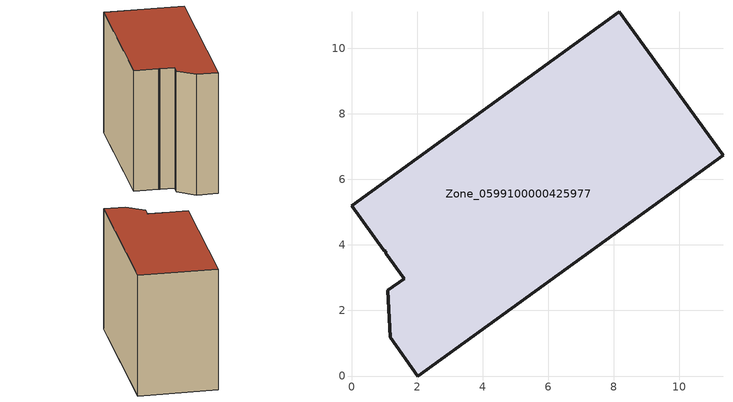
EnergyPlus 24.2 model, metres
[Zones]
Zone_0599100000425977
 floor ground (C_G): 2.02,0 1.18,1.18 1.1,2.61 1.6,2.97 1.04,3.75 1.04,3.81 0.98,3.83 0,5.2 8.18,11.11 11.34,6.74 z0
 wall outside (C_F): 11.34,6.74 8.18,11.11 0,5.2 0.98,3.83 1.04,3.81 1.04,3.75 1.6,2.97 1.1,2.61 1.18,1.18 2.02,0 11.34,6.74 z0:8.58
 roof outside (C_R): 1.18,1.18 2.02,0 11.34,6.74 8.18,11.11 0,5.2 0.98,3.83 1.04,3.81 1.04,3.75 1.6,2.97 1.1,2.61 z8.58
[BUILDING]
Pand.0599100000425977: North Axis=0; Terrain=City; Loads Convergence Tolerance Value=0.04; Temperature Convergence Tolerance Value=0.4; Solar Distribution=FullExterior; Maximum Number of Warmup Days=25; Minimum Number of Warmup Days=1
[Site:Location]
Rotterdam.The.Hague.AP_ZH_NLD Design_Conditions: Latitude=51.96; Longitude=4.45; Time Zone=1; Elevation=-4.5
[SITE:GROUNDTEMPERATURE:BUILDINGSURFACE]
18, 18, 18, 18, 18, 18, 18, 18, 18, 18, 18, 18
[MATERIAL] Thermal Absorptance=0.9; Solar Absorptance=0.7; Visible Absorptance=0.7
Name | Roughness | Thickness | Conductivity | Density | Specific Heat
G.TI.2006-2014 | MediumSmooth | 0.15 | 0.06 | 540 | 1210
F.TI.2006-2014 | Rough | 0.3 | 0.12 | 1920 | 840
R.TI.2006-2014 | MediumRough | 0.2 | 0.08 | 1500 | 1000
[CONSTRUCTION]
C_G: G.TI.2006-2014
C_F: F.TI.2006-2014
C_R: R.TI.2006-2014
[ZONE]
Zone_0599100000425977: Type=1; Multiplier=1; Ceiling Height=Autocalculate; Volume=Autocalculate; Floor Area=autocalculate; Part of Total Floor Area=Yes
[ZONEINFILTRATION:DESIGNFLOWRATE]
Infil_Zone_0599100000425977: Zone or ZoneList or Space or SpaceList=Zone_0599100000425977; Schedule=AlwaysOn; Design Flow Rate Calculation Method=Flow/Area; Flow Rate per Floor Area=0.0015; Constant Term Coefficient=1; Temperature Term Coefficient=0; Velocity Term Coefficient=0; Velocity Squared Term Coefficient=0
[HVACTEMPLATE:ZONE:IDEALLOADSAIRSYSTEM]
Zone_0599100000425977: Maximum Heating Supply Air Temperature=50; Minimum Cooling Supply Air Temperature=13; Maximum Heating Supply Air Humidity Ratio=0.0156; Minimum Cooling Supply Air Humidity Ratio=0.0077; Heating Limit=NoLimit; Cooling Limit=NoLimit; Dehumidification Control Type=ConstantSensibleHeatRatio; Cooling Sensible Heat Ratio=0.7; Dehumidification Setpoint=60; Humidification Control Type=None; Humidification Setpoint=30; Outdoor Air Method=None; Outdoor Air Flow Rate per Person=0.00944; Outdoor Air Flow Rate per Zone Floor Area=0; Outdoor Air Flow Rate per Zone=0; Demand Controlled Ventilation Type=None; Outdoor Air Economizer Type=NoEconomizer; Heat Recovery Type=None; Sensible Heat Recovery Effectiveness=0.7; Latent Heat Recovery Effectiveness=0.65
[ZONECONTROL:THERMOSTAT]
ThermostatControl_Zone_0599100000425977: Zone or ZoneList=Zone_0599100000425977; Control Type Schedule=DualSetpointControlType; Control 1=Thermostat_Zone_0599100000425977; Temperature Difference Between Cutout And Setpoint=0
[THERMOSTATSETPOINT:DUALSETPOINT]
Thermostat_Zone_0599100000425977: Heating Setpoint Temperature Schedule=HeatingSetpoint_Zone_0599100000425977; Cooling Setpoint Temperature Schedule=CoolingSetpoint_Zone_0599100000425977
[SCHEDULE:COMPACT]
HeatingSetpoint_Zone_0599100000425977: Through: 12/31, For: AllDays, Until: 24:00, 21
CoolingSetpoint_Zone_0599100000425977: Through: 12/31, For: AllDays, Until: 24:00, 24
DualSetpointControlType: Through: 12/31, For: AllDays, Until: 24:00, 4
AlwaysOn: Through: 12/31, For: AllDays, Until: 24:00, 1
